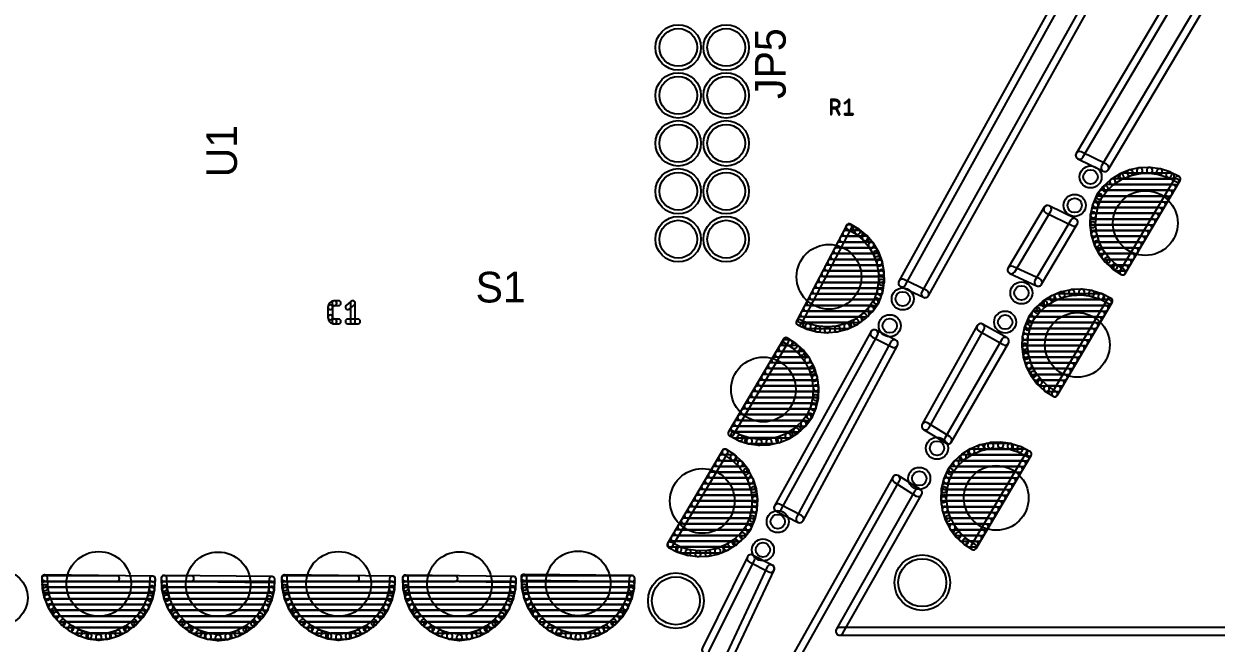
# Model space of a CAD drawing. Extents: x 0.02 to 3.96, y 0.03 to 4.16.
# Drawn here: x 1.679 to 2.921, y 2.591 to 3.237 of the extents above; entities that cross this region are included whole.
import ezdxf
from ezdxf.enums import TextEntityAlignment as Align

# ---------------------------------------------------------------- set-up
doc = ezdxf.new("R2010")
doc.units = 0
for name, color, linetype in [('17', 82, 'CONTINUOUS'), ('20', 253, 'CONTINUOUS'), ('25', 253, 'CONTINUOUS'), ('30', 253, 'CONTINUOUS')]:
    doc.layers.add(name, color=color, linetype=linetype)

# ---------------------------------------------------------------- blocks, each defined once
blk = doc.blocks.new('ROUNDP')
blk.add_circle((0, 0), 0.5)

msp = doc.modelspace()

# ---------------------------------------------------------------- linework, layer by layer
at = {"layer": '20'}
for points in [[(2.7565, 3.267936), (2.59075, 2.968186, 1), (2.59775, 2.964314), (2.7635, 3.264064, 1)], [(2.621494, 2.953053), (2.795244, 3.264803, 1), (2.788256, 3.268697), (2.614506, 2.956947, 1)], [(2.782443, 3.097463), (2.880943, 3.263963, 1), (2.874057, 3.268037), (2.775557, 3.101537, 1)], [(2.907559, 3.266539), (2.802059, 3.088539, 1), (2.808941, 3.084461), (2.914441, 3.262461, 1)], [(2.807262, 3.090091), (2.780762, 3.103091, 1), (2.777238, 3.095909), (2.803738, 3.082909, 1)], [(2.711435, 2.97795), (2.749185, 3.0412, 1), (2.742315, 3.0453), (2.704565, 2.98205, 1)], [(2.743987, 3.039659), (2.771487, 3.026159, 1), (2.775013, 3.033341), (2.747513, 3.046841, 1)], [(2.76981, 3.031792), (2.73256, 2.969042, 1), (2.73944, 2.964958), (2.77669, 3.027708, 1)], [(2.737684, 2.970628), (2.709684, 2.983628, 1), (2.706316, 2.976372), (2.734316, 2.963372, 1)], [(2.592538, 2.962635), (2.616288, 2.951385, 1), (2.619712, 2.958615), (2.595962, 2.969865, 1)], [(2.621993, 2.81505), (2.679493, 2.91805, 1), (2.672507, 2.92195), (2.615007, 2.81895, 1)], [(2.674023, 2.916523), (2.699523, 2.902023, 1), (2.703477, 2.908977), (2.677977, 2.923477, 1)], [(2.467999, 2.730062), (2.568499, 2.911562, 1), (2.561501, 2.915438), (2.461001, 2.733938, 1)], [(2.563194, 2.909931), (2.583944, 2.899431, 1), (2.587556, 2.906569), (2.566806, 2.917069, 1)], [(2.698036, 2.907501), (2.638536, 2.804501, 1), (2.645464, 2.800499), (2.704964, 2.903499, 1)], [(2.582227, 2.904894), (2.483977, 2.722144, 1), (2.491023, 2.718356), (2.589273, 2.901106, 1)], [(2.6441, 2.805904), (2.6206, 2.820404, 1), (2.6164, 2.813596), (2.6399, 2.799096, 1)], [(2.482485, 2.566537), (2.591485, 2.760037, 1), (2.584515, 2.763963), (2.475515, 2.570463, 1)], [(2.585867, 2.758616), (2.608867, 2.744116, 1), (2.613133, 2.750884), (2.590133, 2.765384, 1)], [(2.607521, 2.749474), (2.525521, 2.604974, 1), (2.532479, 2.601026), (2.614479, 2.745526, 1)], [(2.48932, 2.723812), (2.46632, 2.735562, 1), (2.46268, 2.728438), (2.48568, 2.716688, 1)], [(2.432915, 2.680774), (2.385915, 2.585774, 1), (2.393085, 2.582226), (2.440085, 2.677226, 1)], [(2.409123, 2.556804), (2.460623, 2.666804, 1), (2.453377, 2.670196), (2.401877, 2.560196, 1)], [(2.458824, 2.67206), (2.438324, 2.68256, 1), (2.434676, 2.67544), (2.455176, 2.66494, 1)], [(2.529, 2.599), (3.2925, 2.599, 1), (3.2925, 2.607), (2.529, 2.607, 1)]]:
    msp.add_lwpolyline(points, format="xyb", close=True, dxfattribs=at)
for centre, radius in [((2.7905, 3.077), 0.0075), ((2.774, 3.04725), 0.0075), ((2.7185, 2.956), 0.0075), ((2.59475, 2.94975), 0.0075), ((2.58125, 2.92175), 0.0075), ((2.7015, 2.9255), 0.0075), ((2.6305, 2.794), 0.0075), ((2.612, 2.7625), 0.0075), ((2.4645, 2.7175), 0.0075), ((2.449, 2.688), 0.0075), ((2.615141, 2.653783), 0.025), ((2.35829, 2.634906), 0.025)]:
    msp.add_circle(centre, radius, dxfattribs=at)
at = {"layer": '25'}
for points in [[(2.52075, 3.14225), (2.52075, 3.15725, 1), (2.51975, 3.15725), (2.51975, 3.14225, 1)], [(2.52025, 3.15675), (2.524417, 3.15675, 1), (2.524417, 3.15775), (2.52025, 3.15775, 1)], [(2.52075, 3.14225), (2.52075, 3.15725, 1), (2.51975, 3.15725), (2.51975, 3.14225, 1)], [(2.52025, 3.15675), (2.524417, 3.15675, 1), (2.524417, 3.15775), (2.52025, 3.15775, 1)], [(2.524417, 3.149417, 1), (2.524417, 3.148417, 1), (2.524417, 3.15775, 1), (2.524417, 3.15675, -1)], [(2.524417, 3.149417, 1), (2.524417, 3.148417, 1), (2.524417, 3.15775, 1), (2.524417, 3.15675, -1)], [(2.53488, 3.153526), (2.539046, 3.15686, 1), (2.538422, 3.15764), (2.534255, 3.154307, 1)], [(2.53488, 3.153526), (2.539046, 3.15686, 1), (2.538422, 3.15764), (2.534255, 3.154307, 1)], [(2.538234, 3.15725), (2.538234, 3.14225, 1), (2.539234, 3.14225), (2.539234, 3.15725, 1)], [(2.538234, 3.15725), (2.538234, 3.14225, 1), (2.539234, 3.14225), (2.539234, 3.15725, 1)], [(2.524417, 3.149417), (2.52025, 3.149417, 1), (2.52025, 3.148417), (2.524417, 3.148417, 1)], [(2.524417, 3.149417), (2.52025, 3.149417, 1), (2.52025, 3.148417), (2.524417, 3.148417, 1)], [(2.529031, 3.142474), (2.525697, 3.14914, 1), (2.524803, 3.148693), (2.528136, 3.142026, 1)], [(2.529031, 3.142474), (2.525697, 3.14914, 1), (2.524803, 3.148693), (2.528136, 3.142026, 1)], [(2.534567, 3.14175), (2.542901, 3.14175, 1), (2.542901, 3.14275), (2.534567, 3.14275, 1)], [(2.534567, 3.14175), (2.542901, 3.14175, 1), (2.542901, 3.14275), (2.534567, 3.14275, 1)], [(2.002388, 2.94275, 1), (2.002388, 2.94775, 0.414205), (1.995666, 2.941028, 1), (2.000666, 2.941028, -0.414205)], [(2.002388, 2.94275, 1), (2.002388, 2.94775, 0.414205), (1.995666, 2.941028, 1), (2.000666, 2.941028, -0.414205)], [(2.002388, 2.94275), (2.00661, 2.94275, 1), (2.00661, 2.94775), (2.002388, 2.94775, 1)], [(2.002388, 2.94275), (2.00661, 2.94275, 1), (2.00661, 2.94775), (2.002388, 2.94775, 1)], [(2.017841, 2.939076), (2.023118, 2.943298, 1), (2.019995, 2.947202), (2.014717, 2.94298, 1)], [(2.017841, 2.939076), (2.023118, 2.943298, 1), (2.019995, 2.947202), (2.014717, 2.94298, 1)], [(2.019056, 2.94525), (2.019056, 2.92625, 1), (2.024056, 2.92625), (2.024056, 2.94525, 1)], [(2.019056, 2.94525), (2.019056, 2.92625, 1), (2.024056, 2.92625), (2.024056, 2.94525, 1)], [(2.000666, 2.930472), (2.000666, 2.941028, 1), (1.995666, 2.941028), (1.995666, 2.930472, 1)], [(2.000666, 2.930472), (2.000666, 2.941028, 1), (1.995666, 2.941028), (1.995666, 2.930472, 1)], [(2.000666, 2.930472, 1), (1.995666, 2.930472, 0.414214), (2.002388, 2.92375, 1), (2.002388, 2.92875, -0.414214)], [(2.000666, 2.930472, 1), (1.995666, 2.930472, 0.414214), (2.002388, 2.92375, 1), (2.002388, 2.92875, -0.414214)], [(2.00661, 2.92875), (2.002388, 2.92875, 1), (2.002388, 2.92375), (2.00661, 2.92375, 1)], [(2.00661, 2.92875), (2.002388, 2.92875, 1), (2.002388, 2.92375), (2.00661, 2.92375, 1)], [(2.016279, 2.92375), (2.026834, 2.92375, 1), (2.026834, 2.92875), (2.016279, 2.92875, 1)], [(2.016279, 2.92375), (2.026834, 2.92375, 1), (2.026834, 2.92875), (2.016279, 2.92875, 1)]]:
    msp.add_lwpolyline(points, format="xyb", close=True, dxfattribs=at)
at = {"layer": '30'}
for points in [[(2.82329, 3.07455), (2.832845, 3.078476, 1), (2.830565, 3.084026), (2.82101, 3.080099, 1)], [(2.832346, 3.07832), (2.842438, 3.080528, 1), (2.841156, 3.086389), (2.831064, 3.084182, 1)], [(2.841919, 3.080461), (2.852241, 3.080883, 1), (2.851996, 3.086878), (2.841674, 3.086456, 1)], [(2.851719, 3.080907), (2.861957, 3.07953, 1), (2.862757, 3.085477), (2.852518, 3.086854, 1)], [(2.861447, 3.079645), (2.87129, 3.076511, 1), (2.87311, 3.082228), (2.863267, 3.085362, 1)], [(2.870808, 3.076713), (2.879958, 3.071917, 1), (2.882743, 3.077231), (2.873593, 3.082027, 1)], [(2.807807, 3.062623), (2.815443, 3.069581, 1), (2.811402, 3.074016), (2.803766, 3.067058, 1)], [(2.815027, 3.069264), (2.823755, 3.07479, 1), (2.820545, 3.079859), (2.811817, 3.074333, 1)], [(2.813741, 3.069), (2.879827, 3.069, 1), (2.879827, 3.075), (2.813741, 3.075, 1)], [(2.823794, 3.075), (2.874814, 3.075, 1), (2.874814, 3.081), (2.823794, 3.081, 1)], [(2.878768, 3.076102), (2.821454, 2.979231, 1), (2.826618, 2.976176), (2.883932, 3.073047, 1)], [(2.798305, 3.046102), (2.802242, 3.055504, 1), (2.796708, 3.057821), (2.792771, 3.04842, 1)], [(2.80185, 3.054829), (2.808161, 3.063007, 1), (2.803411, 3.066673), (2.7971, 3.058495, 1)], [(2.802051, 3.057), (2.872727, 3.057, 1), (2.872727, 3.063), (2.802051, 3.063, 1)], [(2.807059, 3.063), (2.876277, 3.063, 1), (2.876277, 3.069), (2.807059, 3.069, 1)], [(2.79622, 3.036658), (2.798464, 3.0466, 1), (2.792612, 3.047922), (2.790367, 3.03798, 1)], [(2.79435, 3.039), (2.862077, 3.039, 1), (2.862077, 3.045), (2.79435, 3.045, 1)], [(2.795847, 3.045), (2.865627, 3.045, 1), (2.865627, 3.051), (2.795847, 3.051, 1)], [(2.79836, 3.051), (2.869177, 3.051, 1), (2.869177, 3.057), (2.79836, 3.057, 1)], [(2.795806, 3.026996), (2.79629, 3.037177, 1), (2.790297, 3.037461), (2.789813, 3.027281, 1)], [(2.792946, 3.027), (2.854978, 3.027, 1), (2.854978, 3.033), (2.792946, 3.033, 1)], [(2.793231, 3.033), (2.858528, 3.033, 1), (2.858528, 3.039), (2.793231, 3.039, 1)], [(2.489274, 2.923879), (2.54144, 3.023617, 1), (2.536123, 3.026398), (2.483957, 2.92666, 1)], [(2.535116, 3.015), (2.549985, 3.015, 1), (2.549985, 3.021), (2.535116, 3.021, 1)], [(2.538254, 3.021), (2.540546, 3.021, 1), (2.540546, 3.027), (2.538254, 3.027, 1)], [(2.537294, 3.022402), (2.546145, 3.017349, 1), (2.54912, 3.02256), (2.540269, 3.027613, 1)], [(2.545715, 3.017647), (2.553555, 3.011134, 1), (2.557389, 3.015749), (2.54955, 3.022262, 1)], [(2.797077, 3.017408), (2.795786, 3.027518, 1), (2.789834, 3.026758), (2.791125, 3.016648, 1)], [(2.793211, 3.021), (2.851428, 3.021, 1), (2.851428, 3.027), (2.793211, 3.027, 1)], [(2.793977, 3.015), (2.847878, 3.015, 1), (2.847878, 3.021), (2.793977, 3.021, 1)], [(2.52884, 3.003), (2.561778, 3.003, 1), (2.561778, 3.009), (2.52884, 3.009, 1)], [(2.531978, 3.009), (2.556693, 3.009, 1), (2.556693, 3.015), (2.531978, 3.015, 1)], [(2.553183, 3.011502), (2.559773, 3.003726, 1), (2.56435, 3.007605), (2.557761, 3.015381, 1)], [(2.559471, 3.004153), (2.56461, 2.995351, 1), (2.569791, 2.998376), (2.564652, 3.007178, 1)], [(2.799993, 3.008187), (2.796966, 3.017919, 1), (2.791237, 3.016137), (2.794264, 3.006405, 1)], [(2.795665, 3.009), (2.844328, 3.009, 1), (2.844328, 3.015), (2.795665, 3.015, 1)], [(2.804466, 2.999612), (2.799795, 3.008671, 1), (2.794462, 3.005921), (2.799133, 2.996862, 1)], [(2.797797, 3.003), (2.840778, 3.003, 1), (2.840778, 3.009), (2.797797, 3.009, 1)], [(2.522563, 2.991), (2.568259, 2.991, 1), (2.568259, 2.997), (2.522563, 2.997, 1)], [(2.525702, 2.997), (2.565369, 2.997, 1), (2.565369, 3.003), (2.525702, 3.003, 1)], [(2.564386, 2.995824), (2.567919, 2.986263, 1), (2.573547, 2.988343), (2.570015, 2.997903, 1)], [(2.800891, 2.997), (2.837228, 2.997, 1), (2.837228, 3.003), (2.800891, 3.003, 1)], [(2.81036, 2.991944), (2.804187, 3.000054, 1), (2.799413, 2.99642), (2.805586, 2.98831, 1)], [(2.805025, 2.991), (2.833678, 2.991, 1), (2.833678, 2.997), (2.805025, 2.997, 1)], [(2.516287, 2.979), (2.571695, 2.979, 1), (2.571695, 2.985), (2.516287, 2.985, 1)], [(2.519425, 2.985), (2.570476, 2.985, 1), (2.570476, 2.991), (2.519425, 2.991, 1)], [(2.567781, 2.986768), (2.5696, 2.976739, 1), (2.575504, 2.97781), (2.573685, 2.987838, 1)], [(2.817496, 2.985417), (2.810008, 2.992331, 1), (2.805938, 2.987923), (2.813426, 2.981009, 1)], [(2.810277, 2.985), (2.830128, 2.985, 1), (2.830128, 2.991), (2.810277, 2.991, 1)], [(2.825657, 2.980227), (2.817083, 2.985737, 1), (2.813839, 2.980689), (2.822414, 2.975179, 1)], [(2.817348, 2.979), (2.826578, 2.979, 1), (2.826578, 2.985), (2.817348, 2.985, 1)], [(2.510011, 2.967), (2.572587, 2.967, 1), (2.572587, 2.973), (2.510011, 2.973, 1)], [(2.513149, 2.973), (2.572558, 2.973, 1), (2.572558, 2.979), (2.513149, 2.979, 1)], [(2.569552, 2.97726), (2.569601, 2.967068, 1), (2.575601, 2.967097), (2.575552, 2.977289, 1)], [(2.503734, 2.955), (2.571046, 2.955, 1), (2.571046, 2.961), (2.503734, 2.961, 1)], [(2.506872, 2.961), (2.572073, 2.961, 1), (2.572073, 2.967), (2.506872, 2.967, 1)], [(2.568056, 2.958049), (2.564617, 2.948455, 1), (2.570265, 2.94643), (2.573704, 2.956024, 1)], [(2.569644, 2.967589), (2.567923, 2.957543, 1), (2.573837, 2.95653), (2.575558, 2.966576, 1)], [(2.761452, 2.951276), (2.771544, 2.953484, 1), (2.770261, 2.959345), (2.76017, 2.957138, 1)], [(2.771025, 2.953417), (2.781347, 2.953839, 1), (2.781102, 2.959834), (2.77078, 2.959412, 1)], [(2.780825, 2.953863), (2.791063, 2.952486, 1), (2.791862, 2.958433), (2.781624, 2.95981, 1)], [(2.790553, 2.952601), (2.800396, 2.949467, 1), (2.802216, 2.955184), (2.792373, 2.958318, 1)], [(2.497458, 2.943), (2.566444, 2.943, 1), (2.566444, 2.949), (2.497458, 2.949, 1)], [(2.500596, 2.949), (2.569075, 2.949, 1), (2.569075, 2.955), (2.500596, 2.955, 1)], [(2.564973, 2.949148), (2.559099, 2.940651, 1), (2.564034, 2.937239), (2.569909, 2.945736, 1)], [(2.736913, 2.935579), (2.744549, 2.942537, 1), (2.740507, 2.946972), (2.732871, 2.940014, 1)], [(2.744133, 2.94222), (2.752861, 2.947746, 1), (2.749651, 2.952815), (2.740923, 2.947289, 1)], [(2.744495, 2.943), (2.809551, 2.943, 1), (2.809551, 2.949), (2.744495, 2.949, 1)], [(2.752396, 2.947506), (2.761951, 2.951432, 1), (2.759671, 2.956982), (2.750116, 2.953055, 1)], [(2.807874, 2.949058), (2.75056, 2.852187, 1), (2.755724, 2.849131), (2.813038, 2.946003, 1)], [(2.75544, 2.949), (2.801928, 2.949, 1), (2.801928, 2.955), (2.75544, 2.955, 1)], [(2.799913, 2.949669), (2.809063, 2.944873, 1), (2.811849, 2.950187), (2.802699, 2.954983, 1)], [(2.491182, 2.931), (2.55668, 2.931, 1), (2.55668, 2.937), (2.491182, 2.937, 1)], [(2.49432, 2.937), (2.562296, 2.937, 1), (2.562296, 2.943), (2.49432, 2.943, 1)], [(2.55257, 2.934044), (2.544143, 2.928069, 1), (2.547613, 2.923174), (2.55604, 2.92915, 1)], [(2.559432, 2.941054), (2.552171, 2.933706, 1), (2.556439, 2.929488), (2.5637, 2.936836, 1)], [(2.730956, 2.927785), (2.737267, 2.935963, 1), (2.732517, 2.939629), (2.726206, 2.931451, 1)], [(2.731962, 2.931), (2.802451, 2.931, 1), (2.802451, 2.937), (2.731962, 2.937, 1)], [(2.737311, 2.937), (2.806001, 2.937, 1), (2.806001, 2.943), (2.737311, 2.943, 1)], [(2.497255, 2.923686), (2.487867, 2.927996, 1), (2.485364, 2.922543), (2.494752, 2.918233, 1)], [(2.488043, 2.925), (2.549232, 2.925, 1), (2.549232, 2.931), (2.488043, 2.931, 1)], [(2.493737, 2.919), (2.538231, 2.919, 1), (2.538231, 2.925), (2.493737, 2.925, 1)], [(2.506757, 2.921248), (2.496763, 2.923862, 1), (2.495244, 2.918057), (2.505239, 2.915443, 1)], [(2.516538, 2.920496), (2.506242, 2.921335, 1), (2.505754, 2.915355), (2.51605, 2.914516, 1)], [(2.5263, 2.921454), (2.516015, 2.920493, 1), (2.516573, 2.914519), (2.526859, 2.91548, 1)], [(2.535748, 2.924093), (2.525786, 2.921361, 1), (2.527373, 2.915574), (2.537335, 2.918307, 1)], [(2.544594, 2.928333), (2.535258, 2.923912, 1), (2.537826, 2.918489), (2.547162, 2.92291, 1)], [(2.725326, 2.909614), (2.72757, 2.919556, 1), (2.721717, 2.920878), (2.719473, 2.910936, 1)], [(2.727411, 2.919058), (2.731348, 2.928459, 1), (2.725813, 2.930777), (2.721877, 2.921376, 1)], [(2.72539, 2.919), (2.795351, 2.919, 1), (2.795351, 2.925), (2.72539, 2.925, 1)], [(2.727903, 2.925), (2.798901, 2.925, 1), (2.798901, 2.931), (2.727903, 2.931, 1)], [(2.418398, 2.807927), (2.475713, 2.904798, 1), (2.470549, 2.907853), (2.413235, 2.810982, 1)], [(2.471509, 2.903802), (2.480084, 2.898292, 1), (2.483327, 2.90334), (2.474753, 2.90885, 1)], [(2.724912, 2.899952), (2.725396, 2.910133, 1), (2.719403, 2.910417), (2.718919, 2.900237, 1)], [(2.722386, 2.907), (2.788251, 2.907, 1), (2.788251, 2.913), (2.722386, 2.913, 1)], [(2.723692, 2.913), (2.791801, 2.913, 1), (2.791801, 2.919), (2.723692, 2.919, 1)], [(2.468205, 2.895), (2.484755, 2.895, 1), (2.484755, 2.901), (2.468205, 2.901, 1)], [(2.471755, 2.901), (2.47675, 2.901, 1), (2.47675, 2.907), (2.471755, 2.907, 1)], [(2.47967, 2.898612), (2.487158, 2.891698, 1), (2.491229, 2.896106), (2.483741, 2.90302, 1)], [(2.486807, 2.892085), (2.49298, 2.883975, 1), (2.497754, 2.887609), (2.491581, 2.895719, 1)], [(2.726183, 2.890364), (2.724891, 2.900474, 1), (2.71894, 2.899714), (2.720231, 2.889604, 1)], [(2.722101, 2.901), (2.784701, 2.901, 1), (2.784701, 2.907), (2.722101, 2.907, 1)], [(2.722183, 2.895), (2.781151, 2.895, 1), (2.781151, 2.901), (2.722183, 2.901, 1)], [(2.461105, 2.883), (2.495208, 2.883, 1), (2.495208, 2.889), (2.461105, 2.889, 1)], [(2.464655, 2.889), (2.490641, 2.889, 1), (2.490641, 2.895), (2.464655, 2.895, 1)], [(2.492701, 2.884417), (2.497372, 2.875358, 1), (2.502705, 2.878108), (2.498033, 2.887167, 1)], [(2.72295, 2.889), (2.777601, 2.889, 1), (2.777601, 2.895), (2.72295, 2.895, 1)], [(2.729099, 2.881143), (2.726072, 2.890875, 1), (2.720342, 2.889093), (2.72337, 2.879361, 1)], [(2.724446, 2.883), (2.774051, 2.883, 1), (2.774051, 2.889), (2.724446, 2.889, 1)], [(2.450455, 2.865), (2.502755, 2.865, 1), (2.502755, 2.871), (2.450455, 2.871, 1)], [(2.454005, 2.871), (2.500888, 2.871, 1), (2.500888, 2.877), (2.454005, 2.877, 1)], [(2.457555, 2.877), (2.498353, 2.877, 1), (2.498353, 2.883), (2.457555, 2.883, 1)], [(2.497174, 2.875842), (2.500201, 2.86611, 1), (2.50593, 2.867892), (2.502903, 2.877624, 1)], [(2.733572, 2.872568), (2.728901, 2.881627, 1), (2.723568, 2.878877), (2.728239, 2.869818, 1)], [(2.726364, 2.877), (2.770501, 2.877, 1), (2.770501, 2.883), (2.726364, 2.883, 1)], [(2.729458, 2.871), (2.766951, 2.871, 1), (2.766951, 2.877), (2.729458, 2.877, 1)], [(2.739466, 2.8649), (2.733293, 2.87301, 1), (2.728518, 2.869376), (2.734692, 2.861266, 1)], [(2.733336, 2.865), (2.763402, 2.865, 1), (2.763402, 2.871), (2.733336, 2.871, 1)], [(2.443355, 2.853), (2.504315, 2.853, 1), (2.504315, 2.859), (2.443355, 2.859, 1)], [(2.446905, 2.859), (2.503704, 2.859, 1), (2.503704, 2.865), (2.446905, 2.865, 1)], [(2.50009, 2.866621), (2.501381, 2.85651, 1), (2.507333, 2.857271), (2.506041, 2.867381, 1)], [(2.50136, 2.857033), (2.500876, 2.846852, 1), (2.50687, 2.846567), (2.507354, 2.856748, 1)], [(2.746602, 2.858373), (2.739114, 2.865287, 1), (2.735044, 2.860879), (2.742532, 2.853965, 1)], [(2.738252, 2.859), (2.759852, 2.859, 1), (2.759852, 2.865), (2.738252, 2.865, 1)], [(2.754763, 2.853183), (2.746188, 2.858692, 1), (2.742945, 2.853645), (2.75152, 2.848135, 1)], [(2.744829, 2.853), (2.756302, 2.853, 1), (2.756302, 2.859), (2.744829, 2.859, 1)], [(2.436256, 2.841), (2.503261, 2.841, 1), (2.503261, 2.847), (2.436256, 2.847, 1)], [(2.439805, 2.847), (2.50403, 2.847, 1), (2.50403, 2.853), (2.439805, 2.853, 1)], [(2.500947, 2.84737), (2.498702, 2.837428, 1), (2.504555, 2.836107), (2.506799, 2.846049, 1)], [(2.429156, 2.829), (2.499632, 2.829, 1), (2.499632, 2.835), (2.429156, 2.835, 1)], [(2.432706, 2.835), (2.501907, 2.835, 1), (2.501907, 2.841), (2.432706, 2.841, 1)], [(2.498862, 2.837926), (2.494925, 2.828525, 1), (2.500459, 2.826208), (2.504396, 2.835609, 1)], [(2.422056, 2.817), (2.492007, 2.817, 1), (2.492007, 2.823), (2.422056, 2.823, 1)], [(2.425606, 2.823), (2.496637, 2.823, 1), (2.496637, 2.829), (2.425606, 2.829, 1)], [(2.48936, 2.821406), (2.481724, 2.814448, 1), (2.485765, 2.810013), (2.493401, 2.816971, 1)], [(2.495317, 2.829199), (2.489005, 2.821021, 1), (2.493755, 2.817356), (2.500067, 2.825534, 1)], [(2.426359, 2.807316), (2.417209, 2.812112, 1), (2.414424, 2.806797), (2.423574, 2.802002, 1)], [(2.418506, 2.811), (2.485687, 2.811, 1), (2.485687, 2.817), (2.418506, 2.817, 1)], [(2.418592, 2.805), (2.477063, 2.805, 1), (2.477063, 2.811), (2.418592, 2.811, 1)], [(2.473876, 2.809479), (2.464321, 2.805553, 1), (2.466602, 2.800003), (2.476157, 2.80393, 1)], [(2.48214, 2.814765), (2.473412, 2.809239, 1), (2.476621, 2.80417), (2.485349, 2.809696, 1)], [(2.43572, 2.804384), (2.425877, 2.807518, 1), (2.424056, 2.8018), (2.4339, 2.798666, 1)], [(2.433318, 2.799), (2.461906, 2.799, 1), (2.461906, 2.805), (2.433318, 2.805, 1)], [(2.445448, 2.803121), (2.43521, 2.804498, 1), (2.43441, 2.798552), (2.444648, 2.797175, 1)], [(2.455247, 2.803568), (2.444926, 2.803146, 1), (2.445171, 2.797151), (2.455492, 2.797573, 1)], [(2.46482, 2.805708), (2.454729, 2.803501, 1), (2.456011, 2.797639), (2.466103, 2.799847, 1)], [(2.667896, 2.787886), (2.677451, 2.791812, 1), (2.675171, 2.797362), (2.665616, 2.793435, 1)], [(2.676952, 2.791656), (2.687044, 2.793864, 1), (2.685761, 2.799725), (2.67567, 2.797518, 1)], [(2.68277, 2.793), (2.705771, 2.793, 1), (2.705771, 2.799), (2.68277, 2.799, 1)], [(2.686525, 2.793797), (2.696847, 2.794219, 1), (2.696602, 2.800214), (2.68628, 2.799792, 1)], [(2.696325, 2.794243), (2.706563, 2.792866, 1), (2.707362, 2.798813), (2.697124, 2.80019, 1)], [(2.706053, 2.792981), (2.715896, 2.789847, 1), (2.717716, 2.795564), (2.707873, 2.798698, 1)], [(2.354679, 2.691677), (2.411993, 2.788548, 1), (2.406829, 2.791603), (2.349515, 2.694732, 1)], [(2.405816, 2.781), (2.418599, 2.781, 1), (2.418599, 2.787), (2.405816, 2.787, 1)], [(2.409366, 2.787), (2.409529, 2.787, 1), (2.409529, 2.793), (2.409366, 2.793, 1)], [(2.40779, 2.787552), (2.416364, 2.782042, 1), (2.419608, 2.78709), (2.411033, 2.7926, 1)], [(2.415951, 2.782362), (2.423439, 2.775448, 1), (2.427509, 2.779856), (2.420021, 2.78677, 1)], [(2.652413, 2.775959), (2.660049, 2.782917, 1), (2.656007, 2.787352), (2.648371, 2.780394, 1)], [(2.656783, 2.781), (2.723642, 2.781, 1), (2.723642, 2.787), (2.656783, 2.787, 1)], [(2.659633, 2.7826), (2.668361, 2.788126, 1), (2.665151, 2.793195), (2.656423, 2.787669, 1)], [(2.665713, 2.787), (2.721969, 2.787, 1), (2.721969, 2.793), (2.665713, 2.793, 1)], [(2.723374, 2.789438), (2.66606, 2.692567, 1), (2.671224, 2.689512), (2.728538, 2.786383, 1)], [(2.715413, 2.790049), (2.724563, 2.785253, 1), (2.727349, 2.790567), (2.718199, 2.795363, 1)], [(2.398717, 2.769), (2.429776, 2.769, 1), (2.429776, 2.775), (2.398717, 2.775, 1)], [(2.402266, 2.775), (2.425097, 2.775, 1), (2.425097, 2.781), (2.402266, 2.781, 1)], [(2.423087, 2.775835), (2.42926, 2.767725, 1), (2.434034, 2.771359), (2.427861, 2.779469, 1)], [(2.428981, 2.768167), (2.433652, 2.759108, 1), (2.438985, 2.761858), (2.434314, 2.770917, 1)], [(2.642911, 2.759438), (2.646848, 2.76884, 1), (2.641313, 2.771157), (2.637377, 2.761756, 1)], [(2.646456, 2.768165), (2.652767, 2.776343, 1), (2.648017, 2.780009), (2.641706, 2.771831, 1)], [(2.645625, 2.769), (2.716543, 2.769, 1), (2.716543, 2.775), (2.645625, 2.775, 1)], [(2.650256, 2.775), (2.720093, 2.775, 1), (2.720093, 2.781), (2.650256, 2.781, 1)], [(2.391617, 2.757), (2.436469, 2.757, 1), (2.436469, 2.763), (2.391617, 2.763, 1)], [(2.395167, 2.763), (2.433473, 2.763, 1), (2.433473, 2.769), (2.395167, 2.769, 1)], [(2.433454, 2.759592), (2.436481, 2.74986, 1), (2.44221, 2.751642), (2.439183, 2.761374, 1)], [(2.640826, 2.749994), (2.64307, 2.759936, 1), (2.637217, 2.761258), (2.634973, 2.751316, 1)], [(2.640009, 2.757), (2.709443, 2.757, 1), (2.709443, 2.763), (2.640009, 2.763, 1)], [(2.642406, 2.763), (2.712993, 2.763, 1), (2.712993, 2.769), (2.642406, 2.769, 1)], [(2.384517, 2.745), (2.439697, 2.745, 1), (2.439697, 2.751), (2.384517, 2.751, 1)], [(2.388067, 2.751), (2.438335, 2.751, 1), (2.438335, 2.757), (2.388067, 2.757, 1)], [(2.43637, 2.750371), (2.437661, 2.74026, 1), (2.443613, 2.741021), (2.442322, 2.751131, 1)], [(2.640412, 2.740332), (2.640896, 2.750513, 1), (2.634903, 2.750797), (2.634419, 2.740617, 1)], [(2.637773, 2.745), (2.702343, 2.745, 1), (2.702343, 2.751), (2.637773, 2.751, 1)], [(2.638655, 2.751), (2.705893, 2.751, 1), (2.705893, 2.757), (2.638655, 2.757, 1)], [(2.377417, 2.733), (2.440417, 2.733, 1), (2.440417, 2.739), (2.377417, 2.739, 1)], [(2.380967, 2.739), (2.440463, 2.739, 1), (2.440463, 2.745), (2.380967, 2.745, 1)], [(2.437641, 2.740783), (2.437157, 2.730602, 1), (2.44315, 2.730317), (2.443634, 2.740498, 1)], [(2.641683, 2.730744), (2.640391, 2.740854, 1), (2.63444, 2.740094), (2.635731, 2.729984, 1)], [(2.637488, 2.739), (2.698793, 2.739, 1), (2.698793, 2.745), (2.637488, 2.745, 1)], [(2.637987, 2.733), (2.695243, 2.733, 1), (2.695243, 2.739), (2.637987, 2.739, 1)], [(2.370317, 2.721), (2.438695, 2.721, 1), (2.438695, 2.727), (2.370317, 2.727, 1)], [(2.373867, 2.727), (2.44005, 2.727, 1), (2.44005, 2.733), (2.373867, 2.733, 1)], [(2.435142, 2.721676), (2.431205, 2.712275, 1), (2.436739, 2.709958), (2.440676, 2.719359, 1)], [(2.437227, 2.73112), (2.434983, 2.721178, 1), (2.440835, 2.719857), (2.44308, 2.729799, 1)], [(2.644599, 2.721523), (2.641572, 2.731255, 1), (2.635842, 2.729473), (2.63887, 2.719741, 1)], [(2.63882, 2.727), (2.691693, 2.727, 1), (2.691693, 2.733), (2.63882, 2.733, 1)], [(2.640687, 2.721), (2.688143, 2.721, 1), (2.688143, 2.727), (2.640687, 2.727, 1)], [(2.649072, 2.712948), (2.644401, 2.722007, 1), (2.639068, 2.719257), (2.643739, 2.710198, 1)], [(2.363217, 2.709), (2.434342, 2.709, 1), (2.434342, 2.715), (2.363217, 2.715, 1)], [(2.366767, 2.715), (2.436855, 2.715, 1), (2.436855, 2.721), (2.366767, 2.721, 1)], [(2.431597, 2.712949), (2.425286, 2.704771, 1), (2.430036, 2.701106), (2.436347, 2.709284, 1)], [(2.643092, 2.715), (2.684593, 2.715, 1), (2.684593, 2.721), (2.643092, 2.721, 1)], [(2.646186, 2.709), (2.681043, 2.709, 1), (2.681043, 2.715), (2.646186, 2.715, 1)], [(2.654966, 2.70528), (2.648793, 2.71339, 1), (2.644018, 2.709756), (2.650192, 2.701646, 1)], [(2.352567, 2.691), (2.416897, 2.691, 1), (2.416897, 2.697), (2.352567, 2.697, 1)], [(2.356117, 2.697), (2.424436, 2.697, 1), (2.424436, 2.703), (2.356117, 2.703, 1)], [(2.359667, 2.703), (2.430023, 2.703, 1), (2.430023, 2.709), (2.359667, 2.709, 1)], [(2.41842, 2.698515), (2.409692, 2.692989, 1), (2.412902, 2.68792), (2.42163, 2.693446, 1)], [(2.42564, 2.705156), (2.418004, 2.698198, 1), (2.422045, 2.693763), (2.429681, 2.700721, 1)], [(2.650648, 2.703), (2.677493, 2.703, 1), (2.677493, 2.709), (2.650648, 2.709, 1)], [(2.662102, 2.698753), (2.654614, 2.705667, 1), (2.650544, 2.701259), (2.658032, 2.694345, 1)], [(2.656329, 2.697), (2.673943, 2.697, 1), (2.673943, 2.703), (2.656329, 2.703, 1)], [(2.670263, 2.693563), (2.661688, 2.699073, 1), (2.658445, 2.694025), (2.66702, 2.688515, 1)], [(2.664033, 2.691), (2.670393, 2.691, 1), (2.670393, 2.697), (2.664033, 2.697, 1)], [(2.362639, 2.691066), (2.353489, 2.695862, 1), (2.350704, 2.690547), (2.359854, 2.685752, 1)], [(2.372, 2.688134), (2.362157, 2.691268, 1), (2.360337, 2.68555), (2.37018, 2.682416, 1)], [(2.362531, 2.685), (2.405324, 2.685, 1), (2.405324, 2.691), (2.362531, 2.691, 1)], [(2.381728, 2.686871), (2.37149, 2.688248, 1), (2.37069, 2.682302), (2.380928, 2.680925, 1)], [(2.391528, 2.687318), (2.381206, 2.686896, 1), (2.381451, 2.680901), (2.391773, 2.681323, 1)], [(2.401101, 2.689458), (2.391009, 2.687251, 1), (2.392291, 2.681389), (2.402383, 2.683597, 1)], [(2.410157, 2.693229), (2.400602, 2.689303, 1), (2.402882, 2.683753), (2.412437, 2.68768, 1)], [(1.703669, 2.648601), (1.703248, 2.658923, 1), (1.697253, 2.658678), (1.697675, 2.648356, 1)], [(1.700218, 2.6558), (1.812768, 2.6546, 1), (1.812832, 2.6606), (1.700282, 2.6618, 1)], [(1.700283, 2.655), (1.775287, 2.655, 1), (1.775287, 2.661), (1.700283, 2.661, 1)], [(1.809803, 2.657742), (1.80932, 2.647562, 1), (1.815313, 2.647277), (1.815797, 2.657458, 1)], [(1.828169, 2.648101), (1.827748, 2.658423, 1), (1.821753, 2.658178), (1.822175, 2.647856, 1)], [(1.824718, 2.6553), (1.937268, 2.6541, 1), (1.937332, 2.6601), (1.824782, 2.6613, 1)], [(1.824762, 2.655), (1.852893, 2.655, 1), (1.852893, 2.661), (1.824762, 2.661, 1)], [(1.934303, 2.657242), (1.93382, 2.647062, 1), (1.939813, 2.646777), (1.940297, 2.656958, 1)], [(1.953669, 2.648601), (1.953248, 2.658923, 1), (1.947253, 2.658678), (1.947675, 2.648356, 1)], [(1.950218, 2.6558), (2.062768, 2.6546, 1), (2.062832, 2.6606), (1.950282, 2.6618, 1)], [(1.950283, 2.655), (2.025287, 2.655, 1), (2.025287, 2.661), (1.950283, 2.661, 1)], [(2.059803, 2.657742), (2.05932, 2.647562, 1), (2.065313, 2.647277), (2.065797, 2.657458, 1)], [(2.079669, 2.648351), (2.079248, 2.658673, 1), (2.073253, 2.658428), (2.073675, 2.648106, 1)], [(2.076218, 2.65555), (2.188768, 2.65435, 1), (2.188832, 2.66035), (2.076282, 2.66155, 1)], [(2.076273, 2.655), (2.12784, 2.655, 1), (2.12784, 2.661), (2.076273, 2.661, 1)], [(2.185803, 2.657492), (2.18532, 2.647312, 1), (2.191313, 2.647027), (2.191797, 2.657208, 1)], [(2.199908, 2.656284), (2.312458, 2.655084, 1), (2.312522, 2.661083), (2.199972, 2.662284, 1)], [(2.203359, 2.649084), (2.202938, 2.659406, 1), (2.196943, 2.659161), (2.197364, 2.648839, 1)], [(2.199993, 2.655), (2.312486, 2.655, 1), (2.312486, 2.661), (2.199993, 2.661, 1)], [(2.309493, 2.658226), (2.30901, 2.648045, 1), (2.315003, 2.647761), (2.315487, 2.657941, 1)], [(1.700528, 2.649), (1.812534, 2.649, 1), (1.812534, 2.655), (1.700528, 2.655, 1)], [(1.70581, 2.639028), (1.703603, 2.64912, 1), (1.697741, 2.647837), (1.699949, 2.637746, 1)], [(1.701214, 2.643), (1.811996, 2.643, 1), (1.811996, 2.649), (1.701214, 2.649, 1)], [(1.80939, 2.64808), (1.807145, 2.638138, 1), (1.812998, 2.636817), (1.815243, 2.646759, 1)], [(1.825008, 2.649), (1.937058, 2.649, 1), (1.937058, 2.655), (1.825008, 2.655, 1)], [(1.83031, 2.638528), (1.828103, 2.64862, 1), (1.822241, 2.647337), (1.824449, 2.637246, 1)], [(1.825605, 2.643), (1.936609, 2.643, 1), (1.936609, 2.649), (1.825605, 2.649, 1)], [(1.93389, 2.64758), (1.931645, 2.637638, 1), (1.937498, 2.636317), (1.939743, 2.646259, 1)], [(1.950528, 2.649), (2.062534, 2.649, 1), (2.062534, 2.655), (1.950528, 2.655, 1)], [(1.95581, 2.639028), (1.953603, 2.64912, 1), (1.947741, 2.647837), (1.949949, 2.637746, 1)], [(1.951214, 2.643), (2.061996, 2.643, 1), (2.061996, 2.649), (1.951214, 2.649, 1)], [(2.05939, 2.64808), (2.057145, 2.638138, 1), (2.062998, 2.636817), (2.065243, 2.646759, 1)], [(2.076518, 2.649), (2.188546, 2.649, 1), (2.188546, 2.655), (2.076518, 2.655, 1)], [(2.08181, 2.638778), (2.079603, 2.64887, 1), (2.073741, 2.647587), (2.075949, 2.637496, 1)], [(2.07716, 2.643), (2.188052, 2.643, 1), (2.188052, 2.649), (2.07716, 2.649, 1)], [(2.18539, 2.64783), (2.183145, 2.637888, 1), (2.188998, 2.636567), (2.191243, 2.646509, 1)], [(2.200238, 2.649), (2.312201, 2.649, 1), (2.312201, 2.655), (2.200238, 2.655, 1)], [(2.2055, 2.639511), (2.203293, 2.649603, 1), (2.197431, 2.648321), (2.199639, 2.638229, 1)], [(2.20101, 2.643), (2.311577, 2.643, 1), (2.311577, 2.649), (2.20101, 2.649, 1)], [(2.30908, 2.648564), (2.306835, 2.638621, 1), (2.312688, 2.6373), (2.314933, 2.647242, 1)], [(1.702527, 2.637), (1.810641, 2.637, 1), (1.810641, 2.643), (1.702527, 2.643, 1)], [(1.709581, 2.629972), (1.705655, 2.639527, 1), (1.700105, 2.637246), (1.704032, 2.627691, 1)], [(1.704683, 2.631), (1.808616, 2.631, 1), (1.808616, 2.637), (1.704683, 2.637, 1)], [(1.807305, 2.638636), (1.803368, 2.629235, 1), (1.808902, 2.626917), (1.812839, 2.636318, 1)], [(1.826918, 2.637), (1.935254, 2.637, 1), (1.935254, 2.643), (1.826918, 2.643, 1)], [(1.834081, 2.629472), (1.830155, 2.639027, 1), (1.824605, 2.636746), (1.828532, 2.627191, 1)], [(1.828977, 2.631), (1.933325, 2.631, 1), (1.933325, 2.637), (1.828977, 2.637, 1)], [(1.931805, 2.638136), (1.927868, 2.628735, 1), (1.933402, 2.626417), (1.937339, 2.635818, 1)], [(1.952527, 2.637), (2.060641, 2.637, 1), (2.060641, 2.643), (1.952527, 2.643, 1)], [(1.959581, 2.629972), (1.955655, 2.639527, 1), (1.950105, 2.637246), (1.954032, 2.627691, 1)], [(1.954683, 2.631), (2.058616, 2.631, 1), (2.058616, 2.637), (1.954683, 2.637, 1)], [(2.057305, 2.638636), (2.053368, 2.629235, 1), (2.058902, 2.626917), (2.062839, 2.636318, 1)], [(2.078472, 2.637), (2.186698, 2.637, 1), (2.186698, 2.643), (2.078472, 2.643, 1)], [(2.085581, 2.629722), (2.081655, 2.639277, 1), (2.076105, 2.636996), (2.080032, 2.627441, 1)], [(2.08058, 2.631), (2.18472, 2.631, 1), (2.18472, 2.637), (2.08058, 2.637, 1)], [(2.183305, 2.638386), (2.179368, 2.628985, 1), (2.184902, 2.626667), (2.188839, 2.636068, 1)], [(2.202323, 2.637), (2.310222, 2.637, 1), (2.310222, 2.643), (2.202323, 2.643, 1)], [(2.209271, 2.630456), (2.205345, 2.640011, 1), (2.199795, 2.63773), (2.203721, 2.628175, 1)], [(2.204571, 2.631), (2.308103, 2.631, 1), (2.308103, 2.637), (2.204571, 2.637, 1)], [(2.306995, 2.63912), (2.303058, 2.629718, 1), (2.308592, 2.627401), (2.312529, 2.636802, 1)], [(1.714867, 2.621709), (1.709341, 2.630437, 1), (1.704272, 2.627227), (1.709798, 2.618499, 1)], [(1.707333, 2.625), (1.806086, 2.625, 1), (1.806086, 2.631), (1.707333, 2.631, 1)], [(1.711132, 2.619), (1.802231, 2.619, 1), (1.802231, 2.625), (1.711132, 2.625, 1)], [(1.721508, 2.614488), (1.71455, 2.622124, 1), (1.710115, 2.618083), (1.717073, 2.610447, 1)], [(1.798422, 2.621537), (1.791507, 2.614049, 1), (1.795915, 2.609978), (1.80283, 2.617466, 1)], [(1.803611, 2.629698), (1.798102, 2.621123, 1), (1.80315, 2.61788), (1.808659, 2.626454, 1)], [(1.839367, 2.621209), (1.833841, 2.629937, 1), (1.828772, 2.626727), (1.834298, 2.617999, 1)], [(1.831516, 2.625), (1.930813, 2.625, 1), (1.930813, 2.631), (1.831516, 2.631, 1)], [(1.835315, 2.619), (1.927053, 2.619, 1), (1.927053, 2.625), (1.835315, 2.625, 1)], [(1.846008, 2.613988), (1.83905, 2.621624, 1), (1.834615, 2.617583), (1.841573, 2.609947, 1)], [(1.928111, 2.629198), (1.922602, 2.620623, 1), (1.92765, 2.61738), (1.933159, 2.625954, 1)], [(1.964867, 2.621709), (1.959341, 2.630437, 1), (1.954272, 2.627227), (1.959798, 2.618499, 1)], [(1.957333, 2.625), (2.056086, 2.625, 1), (2.056086, 2.631), (1.957333, 2.631, 1)], [(1.961132, 2.619), (2.052231, 2.619, 1), (2.052231, 2.625), (1.961132, 2.625, 1)], [(1.971508, 2.614488), (1.96455, 2.622124, 1), (1.960115, 2.618083), (1.967073, 2.610447, 1)], [(2.048422, 2.621537), (2.041507, 2.614049, 1), (2.045915, 2.609978), (2.05283, 2.617466, 1)], [(2.053611, 2.629698), (2.048102, 2.621123, 1), (2.05315, 2.61788), (2.058659, 2.626454, 1)], [(2.090867, 2.621459), (2.085341, 2.630187, 1), (2.080272, 2.626977), (2.085798, 2.618249, 1)], [(2.083175, 2.625), (2.182208, 2.625, 1), (2.182208, 2.631), (2.083175, 2.631, 1)], [(2.086974, 2.619), (2.178392, 2.619, 1), (2.178392, 2.625), (2.086974, 2.625, 1)], [(2.097508, 2.614238), (2.09055, 2.621874, 1), (2.086115, 2.617833), (2.093073, 2.610197, 1)], [(2.179611, 2.629448), (2.174102, 2.620873, 1), (2.17915, 2.61763), (2.184659, 2.626204, 1)], [(2.214557, 2.622192), (2.209031, 2.63092, 1), (2.203962, 2.62771), (2.209488, 2.618983, 1)], [(2.207329, 2.625), (2.305466, 2.625, 1), (2.305466, 2.631), (2.207329, 2.631, 1)], [(2.211128, 2.619), (2.30161, 2.619, 1), (2.30161, 2.625), (2.211128, 2.625, 1)], [(2.221198, 2.614972), (2.21424, 2.622608, 1), (2.209805, 2.618567), (2.216763, 2.610931, 1)], [(2.298112, 2.62202), (2.291197, 2.614532, 1), (2.295605, 2.610462), (2.30252, 2.61795, 1)], [(2.303301, 2.630181), (2.297792, 2.621607, 1), (2.30284, 2.618363), (2.308349, 2.626938, 1)], [(1.716072, 2.613), (1.797393, 2.613, 1), (1.797393, 2.619), (1.716072, 2.619, 1)], [(1.729301, 2.608531), (1.721123, 2.614843, 1), (1.717458, 2.610093), (1.725636, 2.603781, 1)], [(1.722488, 2.607), (1.791066, 2.607, 1), (1.791066, 2.613), (1.722488, 2.613, 1)], [(1.791894, 2.6144), (1.783784, 2.608227, 1), (1.787418, 2.603453), (1.795528, 2.609626, 1)], [(1.840116, 2.613), (1.922354, 2.613, 1), (1.922354, 2.619), (1.840116, 2.619, 1)], [(1.853801, 2.608031), (1.845623, 2.614343, 1), (1.841958, 2.609593), (1.850136, 2.603281, 1)], [(1.84634, 2.607), (1.916223, 2.607, 1), (1.916223, 2.613), (1.84634, 2.613, 1)], [(1.916394, 2.6139), (1.908284, 2.607727, 1), (1.911918, 2.602953), (1.920028, 2.609126, 1)], [(1.922922, 2.621037), (1.916007, 2.613549, 1), (1.920415, 2.609478), (1.92733, 2.616966, 1)], [(1.966072, 2.613), (2.047393, 2.613, 1), (2.047393, 2.619), (1.966072, 2.619, 1)], [(1.979301, 2.608531), (1.971123, 2.614843, 1), (1.967458, 2.610093), (1.975636, 2.603781, 1)], [(1.972488, 2.607), (2.041066, 2.607, 1), (2.041066, 2.613), (1.972488, 2.613, 1)], [(2.041894, 2.6144), (2.033784, 2.608227, 1), (2.037418, 2.603453), (2.045528, 2.609626, 1)], [(2.091844, 2.613), (2.173623, 2.613, 1), (2.173623, 2.619), (2.091844, 2.619, 1)], [(2.105301, 2.608281), (2.097123, 2.614593, 1), (2.093458, 2.609843), (2.101636, 2.603531, 1)], [(2.098164, 2.607), (2.167394, 2.607, 1), (2.167394, 2.613), (2.098164, 2.613, 1)], [(2.167894, 2.61415), (2.159784, 2.607977, 1), (2.163418, 2.603203), (2.171528, 2.609376, 1)], [(2.174422, 2.621287), (2.167507, 2.613799, 1), (2.171915, 2.609728), (2.17883, 2.617216, 1)], [(2.216203, 2.613), (2.296636, 2.613, 1), (2.296636, 2.619), (2.216203, 2.619, 1)], [(2.228991, 2.609015), (2.220813, 2.615326, 1), (2.217148, 2.610577), (2.225326, 2.604265, 1)], [(2.222805, 2.607), (2.290121, 2.607, 1), (2.290121, 2.613), (2.222805, 2.613, 1)], [(2.291584, 2.614884), (2.283474, 2.608711, 1), (2.287108, 2.603936), (2.295218, 2.61011, 1)], [(1.738011, 2.604018), (1.728861, 2.608814, 1), (1.726076, 2.603499), (1.735226, 2.598704, 1)], [(1.731583, 2.601), (1.782033, 2.601, 1), (1.782033, 2.607), (1.731583, 2.607, 1)], [(1.747372, 2.601086), (1.737528, 2.604219, 1), (1.735708, 2.598502), (1.745552, 2.595368, 1)], [(1.7571, 2.599823), (1.746862, 2.6012, 1), (1.746062, 2.595254), (1.7563, 2.593877, 1)], [(1.74815, 2.595), (1.765703, 2.595, 1), (1.765703, 2.601), (1.74815, 2.601, 1)], [(1.76643, 2.601117), (1.75632, 2.599826, 1), (1.75708, 2.593874), (1.76719, 2.595166, 1)], [(1.775651, 2.604033), (1.765919, 2.601006, 1), (1.767701, 2.595277), (1.777433, 2.598304, 1)], [(1.784226, 2.608506), (1.775167, 2.603835, 1), (1.777917, 2.598502), (1.786976, 2.603174, 1)], [(1.862511, 2.603518), (1.853361, 2.608314, 1), (1.850576, 2.602999), (1.859726, 2.598204, 1)], [(1.855129, 2.601), (1.907503, 2.601, 1), (1.907503, 2.607), (1.855129, 2.607, 1)], [(1.871872, 2.600586), (1.862028, 2.603719, 1), (1.860208, 2.598002), (1.870052, 2.594868, 1)], [(1.870104, 2.595), (1.892463, 2.595, 1), (1.892463, 2.601), (1.870104, 2.601, 1)], [(1.8816, 2.599323), (1.871362, 2.6007, 1), (1.870562, 2.594754), (1.8808, 2.593377, 1)], [(1.89093, 2.600617), (1.88082, 2.599326, 1), (1.88158, 2.593374), (1.89169, 2.594666, 1)], [(1.900151, 2.603533), (1.890419, 2.600506, 1), (1.892201, 2.594777), (1.901933, 2.597804, 1)], [(1.908726, 2.608006), (1.899667, 2.603335, 1), (1.902417, 2.598002), (1.911476, 2.602674, 1)], [(1.988011, 2.604018), (1.978861, 2.608814, 1), (1.976076, 2.603499), (1.985226, 2.598704, 1)], [(1.981583, 2.601), (2.032033, 2.601, 1), (2.032033, 2.607), (1.981583, 2.607, 1)], [(1.997372, 2.601086), (1.987528, 2.604219, 1), (1.985708, 2.598502), (1.995552, 2.595368, 1)], [(2.0071, 2.599823), (1.996862, 2.6012, 1), (1.996062, 2.595254), (2.0063, 2.593877, 1)], [(1.99815, 2.595), (2.015703, 2.595, 1), (2.015703, 2.601), (1.99815, 2.601, 1)], [(2.01643, 2.601117), (2.00632, 2.599826, 1), (2.00708, 2.593874), (2.01719, 2.595166, 1)], [(2.025651, 2.604033), (2.015919, 2.601006, 1), (2.017701, 2.595277), (2.027433, 2.598304, 1)], [(2.034226, 2.608506), (2.025167, 2.603835, 1), (2.027917, 2.598502), (2.036976, 2.603174, 1)], [(2.114011, 2.603768), (2.104861, 2.608564, 1), (2.102076, 2.603249), (2.111226, 2.598454, 1)], [(2.107106, 2.601), (2.158518, 2.601, 1), (2.158518, 2.607), (2.107106, 2.607, 1)], [(2.123372, 2.600836), (2.113528, 2.603969, 1), (2.111708, 2.598252), (2.121552, 2.595118, 1)], [(2.12239, 2.595), (2.143159, 2.595, 1), (2.143159, 2.601), (2.12239, 2.601, 1)], [(2.1331, 2.599573), (2.122862, 2.60095, 1), (2.122062, 2.595004), (2.1323, 2.593627, 1)], [(2.14243, 2.600867), (2.13232, 2.599576, 1), (2.13308, 2.593624), (2.14319, 2.594916, 1)], [(2.151651, 2.603783), (2.141919, 2.600756, 1), (2.143701, 2.595027), (2.153433, 2.598054, 1)], [(2.160226, 2.608256), (2.151167, 2.603585, 1), (2.153917, 2.598252), (2.162976, 2.602924, 1)], [(2.237701, 2.604502), (2.228551, 2.609297, 1), (2.225766, 2.603983), (2.234916, 2.599187, 1)], [(2.232196, 2.601), (2.280785, 2.601, 1), (2.280785, 2.607), (2.232196, 2.607, 1)], [(2.247062, 2.601569), (2.237218, 2.604703, 1), (2.235398, 2.598986), (2.245242, 2.595852, 1)], [(2.25679, 2.600307), (2.246552, 2.601684, 1), (2.245752, 2.595737), (2.25599, 2.59436, 1)], [(2.251436, 2.595), (2.261607, 2.595, 1), (2.261607, 2.601), (2.251436, 2.601, 1)], [(2.26612, 2.601601), (2.25601, 2.600309, 1), (2.25677, 2.594358), (2.26688, 2.595649, 1)], [(2.275341, 2.604517), (2.265609, 2.60149, 1), (2.267391, 2.59576), (2.277123, 2.598788, 1)], [(2.283916, 2.60899), (2.274857, 2.604319, 1), (2.277607, 2.598986), (2.286666, 2.603657, 1)]]:
    msp.add_lwpolyline(points, format="xyb", close=True, dxfattribs=at)
for centre, radius in [((2.7905, 3.077), 0.0115), ((2.774, 3.04725), 0.0115), ((2.59475, 2.94975), 0.0115), ((2.7185, 2.956), 0.0115), ((2.58125, 2.92175), 0.0115), ((2.7015, 2.9255), 0.0115), ((2.6305, 2.794), 0.0115), ((2.612, 2.7625), 0.0115), ((2.4645, 2.7175), 0.0115), ((2.449, 2.688), 0.0115), ((2.615141, 2.653783), 0.029), ((1.653625, 2.638033), 0.029), ((2.35829, 2.634906), 0.029)]:
    msp.add_circle(centre, radius, dxfattribs=at)

# ---------------------------------------------------------------- block references
at = {"layer": '17'}
for p, xscale, yscale, rotation in [((2.36075, 3.212), 0.03937, 0.03937, 270), ((2.36075, 3.212), 0.03937, 0.03937, 270), ((2.41075, 3.212), 0.03937, 0.03937, 270), ((2.41075, 3.212), 0.03937, 0.03937, 270), ((2.36075, 3.162), 0.03937, 0.03937, 270), ((2.36075, 3.162), 0.03937, 0.03937, 270), ((2.41075, 3.162), 0.03937, 0.03937, 270), ((2.41075, 3.162), 0.03937, 0.03937, 270), ((2.36075, 3.112), 0.03937, 0.03937, 270), ((2.36075, 3.112), 0.03937, 0.03937, 270), ((2.41075, 3.112), 0.03937, 0.03937, 270), ((2.41075, 3.112), 0.03937, 0.03937, 270), ((2.36075, 3.062), 0.03937, 0.03937, 270), ((2.36075, 3.062), 0.03937, 0.03937, 270), ((2.41075, 3.062), 0.03937, 0.03937, 270), ((2.41075, 3.062), 0.03937, 0.03937, 270), ((2.847644, 3.028794), 0.0675, 0.0675, 60), ((2.847644, 3.028794), 0.0675, 0.0675, 60), ((2.36075, 3.012), 0.03937, 0.03937, 270), ((2.36075, 3.012), 0.03937, 0.03937, 270), ((2.41075, 3.012), 0.03937, 0.03937, 270), ((2.41075, 3.012), 0.03937, 0.03937, 270), ((2.517879, 2.972751), 0.0675, 0.0675, 243), ((2.517879, 2.972751), 0.0675, 0.0675, 243), ((2.77675, 2.90175), 0.0675, 0.0675, 60), ((2.77675, 2.90175), 0.0675, 0.0675, 60), ((2.449523, 2.855235), 0.0675, 0.0675, 240), ((2.449523, 2.855235), 0.0675, 0.0675, 240), ((2.385803, 2.738985), 0.0675, 0.0675, 240), ((2.385803, 2.738985), 0.0675, 0.0675, 240), ((2.69225, 2.74213), 0.0675, 0.0675, 60), ((2.69225, 2.74213), 0.0675, 0.0675, 60), ((1.75675, 2.6525), 0.0675, 0.0675, 180), ((1.75675, 2.6525), 0.0675, 0.0675, 180), ((1.88125, 2.652), 0.0675, 0.0675, 180), ((1.88125, 2.652), 0.0675, 0.0675, 180), ((2.00675, 2.6525), 0.0675, 0.0675, 180), ((2.00675, 2.6525), 0.0675, 0.0675, 180), ((2.13275, 2.65225), 0.0675, 0.0675, 180), ((2.13275, 2.65225), 0.0675, 0.0675, 180), ((2.25644, 2.652984), 0.0675, 0.0675, 180), ((2.25644, 2.652984), 0.0675, 0.0675, 180)]:
    msp.add_blockref('ROUNDP', p, dxfattribs=dict(at, xscale=xscale, yscale=yscale, rotation=rotation))
at = {"layer": '30', "xscale": 0.04737, "yscale": 0.04737, "rotation": 270}
for p in [(2.36075, 3.212), (2.41075, 3.212), (2.36075, 3.162), (2.41075, 3.162), (2.36075, 3.112), (2.41075, 3.112), (2.36075, 3.062), (2.41075, 3.062), (2.36075, 3.012), (2.41075, 3.012)]:
    msp.add_blockref('ROUNDP', p, dxfattribs=at)

# ---------------------------------------------------------------- texts
at = {"layer": '25'}
for s, p in [('JP5', (2.44075, 3.232)), ('JP5', (2.44075, 3.232)), ('U1', (1.86875, 3.13125)), ('U1', (1.86875, 3.13125))]:
    msp.add_text(s, height=0.032, rotation=90, dxfattribs=at).set_placement(p, align=Align.TOP_RIGHT)
msp.add_text('S1', height=0.032, dxfattribs=at).set_placement((2.1495, 2.946))
msp.add_text('S1', height=0.032, dxfattribs=at).set_placement((2.1495, 2.946))

doc.saveas('drawing.dxf')
